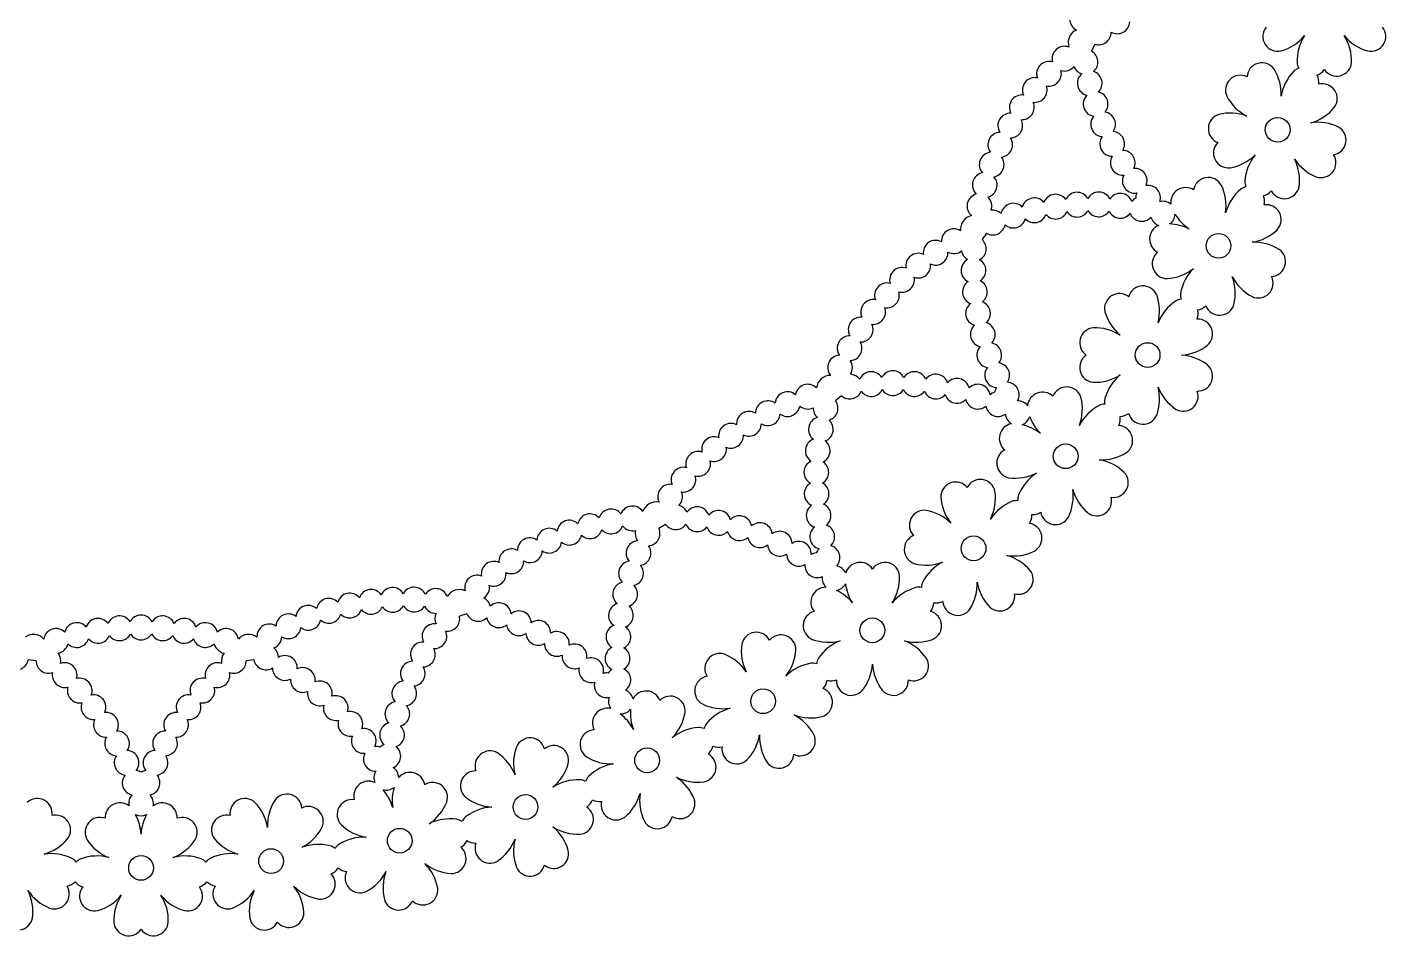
# Model space of a CAD drawing. Extents: x -657 to -228, y -187 to 312.
# Drawn here: x -467.4 to -251.8, y -186.9 to -42.8 of the extents above; entities that cross this region are included whole.
import ezdxf

# ---------------------------------------------------------------- set-up
doc = ezdxf.new("R2010")
doc.units = 0
doc.layers.get('0').update_dxf_attribs({"linetype": 'CONTINUOUS'})

msp = doc.modelspace()

# ---------------------------------------------------------------- linework, layer by layer
for p, q in [((-297.989197, -45.442157), (-298.495274, -46.578825)), ((-315.159734, -75.442516), (-315.891078, -76.449125)), ((-338.192478, -101.217339), (-339.117127, -102.049896)), ((-366.080789, -121.640144), (-367.15833, -122.262262)), ((-397.605813, -135.818355), (-398.789153, -136.202846)), ((-465.956096, -143.262376), (-467.193518, -143.132318)), ((-431.389756, -143.132318), (-432.627177, -143.262376))]:
    msp.add_line(p, q)
for centre in [(-268.990008, -59.034422), (-278.368789, -77.441317), (-289.620237, -94.767028), (-302.621078, -110.821729), (-317.228873, -125.429524), (-333.283574, -138.430365), (-350.609285, -149.681813), (-369.01618, -159.060594), (-388.302589, -166.463953), (-408.257207, -171.810777), (-449.291637, -176.123669), (-428.661408, -175.042485)]:
    msp.add_circle(centre, 1.962519)
for centre, radius, start, end in [((-300.00391, -41.453418), 1.962519, 116.878609, 243.121391), ((-294.424957, -41.82633), 1.962519, 239.878609, 357.121391), ((-268.975766, -44.216531), 2.365777, 141.777075, 282.598907), ((-254.197531, -44.216531), 2.365777, 257.401093, 38.222925), ((-300.011538, -45.222747), 2.202139, 113.543363, 198.456637), ((-297.371548, -43.579367), 1.962519, 251.655911, 1.621391), ((-270.526546, -39.312469), 7.503151, 285.989396, 320.423167), ((-258.409842, -48.11577), 7.503151, 147.576833, 182.010604), ((-252.646752, -39.312469), 7.503151, 219.576833, 254.010604), ((-264.763456, -48.11577), 7.503151, 357.989396, 32.423167), ((-302.807591, -47.75059), 1.962519, 68.878609, 195.121391), ((-299.466309, -48.284278), 1.962519, 310.378609, 60.344089), ((-305.263529, -50.143059), 1.962519, 73.378609, 199.621391), ((-302.807591, -47.75059), 1.962519, 253.378609, 320.474246), ((-299.466309, -48.284278), 1.962519, 201.375861, 252.121391), ((-271.49117, -50.769381), 2.365777, 35.401093, 176.222925), ((-275.925082, -53.376136), 7.503151, 357.576833, 32.010604), ((-264.825104, -51.470013), 2.365777, 110.395527, 132.598907), ((-263.5531, -48.156329), 2.365777, 185.401093, 207.604473), ((-263.5531, -48.156329), 2.365777, 290.395527, 326.222925), ((-259.620198, -48.156329), 2.365777, 213.777075, 354.598907), ((-307.524185, -52.720843), 1.962519, 77.878609, 204.121391), ((-305.263529, -50.143059), 1.962519, 257.878609, 15.121391), ((-298.797416, -51.647033), 1.962519, 130.378609, 256.621391), ((-298.797416, -51.647033), 1.962519, 314.878609, 72.121391), ((-274.897162, -52.735832), 2.365777, 63.777075, 204.598907), ((-261.030058, -54.941666), 7.503151, 135.989396, 170.423167), ((-264.825104, -51.470013), 2.365777, 351.777075, 27.604473), ((-309.575622, -55.46805), 1.962519, 82.378609, 208.621391), ((-307.524185, -52.720843), 1.962519, 262.378609, 19.621391), ((-297.866745, -54.946941), 1.962519, 134.878609, 261.121391), ((-297.866745, -54.946941), 1.962519, 319.378609, 76.621391), ((-270.422691, -50.199329), 7.503151, 207.989396, 242.423167), ((-261.902388, -54.101638), 2.365777, 323.401093, 104.222925), ((-309.575622, -55.46805), 1.962519, 266.878609, 24.121391), ((-265.751713, -50.690269), 7.503151, 285.576833, 320.010604), ((-311.405191, -58.367742), 1.962519, 86.878609, 213.121391), ((-311.405191, -58.367742), 1.962519, 271.378609, 28.621391), ((-296.680036, -58.163656), 1.962519, 139.378609, 265.621391), ((-296.680036, -58.163656), 1.962519, 323.878609, 81.121391), ((-277.62343, -58.859131), 2.365777, 107.401093, 248.222925), ((-276.514414, -63.881563), 7.503151, 69.576833, 104.010604), ((-262.637805, -65.340053), 7.503151, 63.989396, 98.423167), ((-313.001613, -61.402041), 1.962519, 91.378609, 217.621391), ((-313.001613, -61.402041), 1.962519, 275.878609, 33.121391), ((-295.244605, -61.277347), 1.962519, 143.878609, 270.121391), ((-295.244605, -61.277347), 1.962519, 328.378609, 85.621391), ((-260.508801, -60.657951), 2.365777, 279.777075, 60.598907), ((-293.569301, -64.268818), 1.962519, 332.878609, 90.121391), ((-276.805734, -62.706089), 2.365777, 135.777075, 276.598907), ((-314.355046, -64.552241), 1.962519, 95.878609, 222.121391), ((-314.355046, -64.552241), 1.962519, 280.378609, 37.621391), ((-293.569301, -64.268818), 1.962519, 148.378609, 274.621391), ((-277.835404, -57.666791), 7.503151, 279.989396, 314.423167), ((-266.705273, -67.688406), 7.503151, 141.576833, 176.010604), ((-260.053558, -59.535738), 7.503151, 213.576833, 248.010604), ((-273.02408, -67.024273), 7.503151, 351.989396, 26.423167), ((-262.108456, -64.250835), 2.365777, 251.401093, 32.222925), ((-315.457144, -67.798918), 1.962519, 100.378609, 226.621391), ((-315.457144, -67.798918), 1.962519, 284.878609, 42.121391), ((-291.664454, -67.119623), 1.962519, 152.878609, 279.121391), ((-291.664454, -67.119623), 1.962519, 337.378609, 94.621391), ((-279.992317, -68.96011), 2.365777, 29.401093, 170.222925), ((-300.805106, -70.908417), 1.962519, 29.878609, 156.121391), ((-297.376764, -70.863537), 1.962519, 25.378609, 151.621391), ((-289.541807, -69.812188), 1.962519, 341.690617, 99.121391), ((-283.585202, -70.559765), 2.365777, 57.777075, 187.135193), ((-284.67442, -71.089115), 7.503151, 351.576833, 26.010604), ((-270.024635, -74.203022), 7.503151, 129.989396, 164.423167), ((-273.436005, -70.353698), 2.365777, 104.395527, 126.598907), ((-271.824595, -67.191127), 2.365777, 179.401093, 201.604473), ((-271.824595, -67.191127), 2.365777, 284.395527, 320.222925), ((-267.913238, -67.602227), 2.365777, 207.777075, 348.598907), ((-316.301114, -71.122057), 1.962519, 104.878609, 231.121391), ((-316.301114, -71.122057), 1.962519, 339.525754, 46.621391), ((-310.921608, -72.64675), 1.962519, 43.378609, 169.621391), ((-307.598469, -71.80278), 1.962519, 38.878609, 165.121391), ((-304.219357, -71.222142), 1.962519, 34.378609, 160.621391), ((-293.95547, -71.087781), 1.962519, 20.878609, 147.121391), ((-290.562317, -71.579765), 1.962519, 118.667717, 142.621391), ((-289.541807, -69.812188), 1.962519, 157.378609, 181.332283), ((-287.218225, -72.336455), 1.962519, 49.07584, 103.568378), ((-273.436005, -70.353698), 2.365777, 345.777075, 21.604473), ((-270.80438, -73.276413), 2.365777, 317.401093, 98.222925), ((-317.092264, -74.807432), 2.202139, 101.543363, 186.456637), ((-314.168285, -73.748848), 1.962519, 47.878609, 98.624139), ((-310.921608, -72.64675), 1.962519, 227.878609, 345.121391), ((-307.598469, -71.80278), 1.962519, 223.378609, 340.621391), ((-304.219357, -71.222142), 1.962519, 218.878609, 336.121391), ((-300.805106, -70.908417), 1.962519, 214.378609, 331.621391), ((-297.376764, -70.863537), 1.962519, 209.878609, 327.121391), ((-293.95547, -71.087781), 1.962519, 205.378609, 322.621391), ((-290.562317, -71.579765), 1.962519, 200.878609, 318.121391), ((-287.218225, -72.336455), 1.962519, 196.378609, 250.726423), ((-287.218225, -72.336455), 1.962519, 303.368143, 356.971564), ((-278.870105, -68.504867), 7.503151, 211.633412, 236.423167), ((-320.352785, -76.698703), 1.962519, 56.878609, 183.121391), ((-314.168285, -73.748848), 1.962519, 239.655911, 349.621391), ((-286.936594, -76.364547), 2.365777, 113.13251, 242.222925), ((-286.35864, -81.47539), 7.503151, 63.576833, 88.321066), ((-274.276033, -69.481368), 7.503151, 279.576833, 314.010604), ((-323.252476, -78.528272), 1.962519, 61.378609, 187.621391), ((-317.195477, -77.915421), 1.962519, 298.378609, 48.344089), ((-272.710503, -84.376391), 7.503151, 57.989396, 92.423167), ((-325.999683, -80.579709), 1.962519, 65.878609, 192.121391), ((-323.252476, -78.528272), 1.962519, 245.878609, 3.121391), ((-320.352785, -76.698703), 1.962519, 241.378609, 308.474246), ((-317.240357, -81.343762), 1.962519, 118.378609, 244.621391), ((-317.195477, -77.915421), 1.962519, 189.375861, 240.121391), ((-317.240357, -81.343762), 1.962519, 302.878609, 60.121391), ((-286.525494, -80.275904), 2.365777, 129.777075, 270.598907), ((-270.103748, -79.942479), 2.365777, 273.777075, 54.598907), ((-328.577467, -82.840365), 1.962519, 70.378609, 196.621391), ((-325.999683, -80.579709), 1.962519, 250.378609, 7.621391), ((-287.022773, -75.156582), 7.503151, 273.989396, 308.423167), ((-277.001158, -86.286714), 7.503151, 135.576833, 170.010604), ((-330.969936, -85.296303), 1.962519, 74.878609, 201.121391), ((-328.577467, -82.840365), 1.962519, 254.878609, 12.121391), ((-317.016113, -84.765056), 1.962519, 122.878609, 249.121391), ((-317.016113, -84.765056), 1.962519, 307.378609, 64.621391), ((-290.348344, -86.162577), 2.365777, 23.401093, 164.222925), ((-283.21593, -84.965723), 7.503151, 345.989396, 20.423167), ((-269.533696, -78.874), 7.503151, 207.576833, 242.010604), ((-272.070199, -83.348472), 2.365777, 245.401093, 26.222925), ((-333.162339, -87.932381), 1.962519, 79.378609, 205.621391), ((-330.969936, -85.296303), 1.962519, 259.378609, 16.621391), ((-294.088755, -87.37791), 2.365777, 51.777075, 192.598907), ((-295.227339, -87.790505), 7.503151, 345.576833, 20.010604), ((-280.983299, -92.418674), 7.503151, 123.989396, 158.423167), ((-283.973617, -88.233851), 2.365777, 98.395527, 120.598907), ((-282.040456, -85.257044), 2.365777, 173.401093, 195.604473), ((-333.162339, -87.932381), 1.962519, 263.878609, 21.121391), ((-316.52413, -88.158209), 1.962519, 127.378609, 253.621391), ((-316.52413, -88.158209), 1.962519, 311.878609, 69.121391), ((-289.184693, -85.827131), 7.503151, 195.989396, 230.423167), ((-283.973617, -88.233851), 2.365777, 339.777075, 15.604473), ((-282.040456, -85.257044), 2.365777, 278.395527, 314.222925), ((-278.193497, -86.07474), 2.365777, 201.777075, 342.598907), ((-335.141159, -90.732347), 1.962519, 83.878609, 210.121391), ((-335.141159, -90.732347), 1.962519, 268.378609, 25.621391), ((-315.767439, -91.502302), 1.962519, 131.878609, 258.121391), ((-315.767439, -91.502302), 1.962519, 316.378609, 73.621391), ((-298.028553, -92.800577), 2.365777, 95.401093, 236.222925), ((-297.987994, -97.943834), 7.503151, 57.576833, 92.010604), ((-281.661915, -91.415635), 2.365777, 311.401093, 92.222925), ((-336.894196, -93.678937), 1.962519, 88.378609, 214.621391), ((-338.410643, -96.753986), 1.962519, 92.878609, 219.121391), ((-336.894196, -93.678937), 1.962519, 272.878609, 30.121391), ((-314.750706, -94.776716), 1.962519, 136.378609, 262.621391), ((-314.750706, -94.776716), 1.962519, 320.878609, 78.121391), ((-298.028553, -96.733478), 2.365777, 123.777075, 264.598907), ((-284.71786, -87.278493), 7.503151, 273.576833, 308.010604), ((-284.71786, -102.255562), 7.503151, 51.989396, 86.423167), ((-338.410643, -96.753986), 1.962519, 327.525754, 34.621391), ((-313.4802, -97.961265), 1.962519, 140.878609, 267.121391), ((-313.4802, -97.961265), 1.962519, 325.378609, 82.621391), ((-281.661915, -98.11842), 2.365777, 267.777075, 48.598907), ((-339.950737, -100.194337), 2.202139, 89.543363, 174.456637), ((-336.870562, -99.766816), 1.962519, 35.878609, 86.624139), ((-333.465693, -99.363823), 1.962519, 31.378609, 157.621391), ((-330.039701, -99.229216), 1.962519, 26.878609, 153.121391), ((-326.61371, -99.363823), 1.962519, 22.378609, 148.621391), ((-323.208841, -99.766816), 1.962519, 17.878609, 144.121391), ((-319.846086, -100.435709), 1.962519, 13.378609, 139.621391), ((-311.963753, -101.036314), 1.962519, 329.690617, 87.121391), ((-297.987994, -91.590221), 7.503151, 267.989396, 302.423167), ((-289.184693, -103.706924), 7.503151, 129.576833, 164.010604), ((-346.74994, -102.553089), 1.962519, 49.378609, 175.621391), ((-343.533224, -101.36638), 1.962519, 44.878609, 171.121391), ((-336.870562, -99.766816), 1.962519, 227.655911, 337.621391), ((-333.465693, -99.363823), 1.962519, 215.878609, 333.121391), ((-330.039701, -99.229216), 1.962519, 211.378609, 328.621391), ((-326.61371, -99.363823), 1.962519, 206.878609, 324.121391), ((-323.208841, -99.766816), 1.962519, 202.378609, 319.621391), ((-319.846086, -100.435709), 1.962519, 197.878609, 315.121391), ((-316.546179, -101.36638), 1.962519, 8.878609, 135.121391), ((-313.329463, -102.553089), 1.962519, 106.667717, 130.621391), ((-311.963753, -101.036314), 1.962519, 145.378609, 169.332283), ((-306.292745, -103.006003), 2.365777, 45.777075, 175.135193), ((-302.445786, -102.188307), 2.365777, 17.401093, 158.222925), ((-295.227339, -101.74355), 7.503151, 339.989396, 14.423167), ((-280.983299, -97.115381), 7.503151, 201.576833, 236.010604), ((-283.973617, -101.300204), 2.365777, 239.401093, 20.222925), ((-349.863631, -103.98852), 1.962519, 53.878609, 180.121391), ((-346.74994, -102.553089), 1.962519, 233.878609, 351.121391), ((-343.533224, -101.36638), 1.962519, 229.378609, 296.474246), ((-340.697882, -103.21295), 1.962519, 177.375861, 228.121391), ((-340.697882, -103.21295), 1.962519, 286.378609, 36.344089), ((-316.546179, -101.36638), 1.962519, 193.378609, 310.621391), ((-313.329463, -102.553089), 1.962519, 188.878609, 306.121391), ((-310.215772, -103.98852), 1.962519, 37.07584, 91.568378), ((-307.468219, -103.297323), 7.503151, 339.576833, 14.010604), ((-293.785985, -109.389046), 7.503151, 117.989396, 152.423167), ((-296.322488, -104.914575), 2.365777, 92.395527, 114.598907), ((-294.088755, -102.156145), 2.365777, 167.401093, 189.604473), ((-355.705907, -107.568671), 1.962519, 62.878609, 189.121391), ((-352.855101, -105.663824), 1.962519, 58.378609, 184.621391), ((-349.863631, -103.98852), 1.962519, 238.378609, 355.621391), ((-341.454573, -106.557043), 1.962519, 106.378609, 232.621391), ((-341.454573, -106.557043), 1.962519, 290.878609, 48.121391), ((-310.215772, -103.98852), 1.962519, 184.378609, 238.726423), ((-310.215772, -103.98852), 1.962519, 291.368143, 344.971564), ((-301.253447, -101.976333), 7.503151, 199.633412, 224.423167), ((-296.322488, -104.914575), 2.365777, 333.777075, 9.604473), ((-294.088755, -102.156145), 2.365777, 272.395527, 308.222925), ((-290.348344, -103.371478), 2.365777, 195.777075, 336.598907), ((-358.398472, -109.691318), 1.962519, 67.378609, 193.621391), ((-355.705907, -107.568671), 1.962519, 247.378609, 4.621391), ((-352.855101, -105.663824), 1.962519, 242.878609, 0.121391), ((-310.777783, -107.987143), 2.365777, 101.13251, 230.222925), ((-311.275062, -113.106464), 7.503151, 51.576833, 76.321066), ((-294.356037, -108.320567), 2.365777, 305.401093, 86.222925), ((-358.398472, -109.691318), 1.962519, 251.878609, 9.121391), ((-341.946557, -109.950196), 1.962519, 110.878609, 237.121391), ((-341.946557, -109.950196), 1.962519, 295.378609, 52.621391), ((-311.188883, -111.898499), 2.365777, 117.777075, 258.598907), ((-360.916196, -112.018678), 1.962519, 71.878609, 198.121391), ((-360.916196, -112.018678), 1.962519, 256.378609, 13.621391), ((-342.1708, -113.37149), 1.962519, 115.378609, 241.621391), ((-342.1708, -113.37149), 1.962519, 299.878609, 57.121391), ((-296.962792, -103.886656), 7.503151, 267.576833, 302.010604), ((-298.528322, -118.781679), 7.503151, 45.989396, 80.423167), ((-363.243556, -114.536402), 1.962519, 76.378609, 202.621391), ((-363.243556, -114.536402), 1.962519, 260.878609, 18.121391), ((-310.610929, -106.787657), 7.503151, 261.989396, 296.423167), ((-303.122394, -119.758179), 7.503151, 123.576833, 158.010604), ((-295.056669, -114.986633), 2.365777, 261.777075, 42.598907), ((-365.366203, -117.228967), 1.962519, 80.878609, 207.121391), ((-342.125921, -116.799831), 1.962519, 119.878609, 246.121391), ((-342.125921, -116.799831), 1.962519, 304.378609, 61.621391), ((-320.063459, -117.272819), 2.365777, 39.777075, 180.598907), ((-316.152103, -116.861719), 2.365777, 11.401093, 152.222925), ((-308.926709, -117.173932), 7.503151, 333.989396, 8.423167), ((-294.276924, -114.060024), 7.503151, 195.576833, 230.010604), ((-367.587931, -120.273934), 2.202139, 77.543363, 162.456637), ((-365.366203, -117.228967), 1.962519, 315.525754, 22.621391), ((-341.812195, -120.214083), 1.962519, 308.878609, 66.121391), ((-314.944138, -116.77554), 7.503151, 183.989396, 218.423167), ((-308.292423, -124.928208), 7.503151, 111.989396, 146.423167), ((-321.262945, -117.439673), 7.503151, 333.576833, 8.010604), ((-310.347321, -120.213111), 2.365777, 86.395527, 108.598907), ((-307.837491, -117.703281), 2.365777, 161.401093, 183.604473), ((-297.688294, -117.909349), 2.365777, 233.401093, 14.222925), ((-378.07306, -121.924198), 1.962519, 41.878609, 168.121391), ((-374.728967, -121.167508), 1.962519, 37.378609, 163.621391), ((-371.335814, -120.675524), 1.962519, 32.878609, 159.121391), ((-364.486179, -120.49616), 1.962519, 23.878609, 74.624139), ((-361.071928, -120.809885), 1.962519, 19.378609, 145.621391), ((-357.692816, -121.390523), 1.962519, 14.878609, 141.121391), ((-354.369677, -122.234493), 1.962519, 10.378609, 136.621391), ((-341.812195, -120.214083), 1.962519, 124.378609, 250.621391), ((-325.044599, -121.757857), 2.365777, 83.401093, 224.222925), ((-326.074269, -126.797155), 7.503151, 45.576833, 80.010604), ((-310.347321, -120.213111), 2.365777, 327.777075, 3.604473), ((-307.837491, -117.703281), 2.365777, 266.395527, 302.222925), ((-304.244606, -119.302936), 2.365777, 189.777075, 330.598907), ((-384.532024, -124.211437), 1.962519, 50.878609, 177.121391), ((-381.347475, -122.940931), 1.962519, 46.378609, 172.621391), ((-378.07306, -121.924198), 1.962519, 226.378609, 343.621391), ((-374.728967, -121.167508), 1.962519, 221.878609, 339.121391), ((-371.335814, -120.675524), 1.962519, 217.378609, 284.474246), ((-368.946354, -123.071243), 1.962519, 165.375861, 216.121391), ((-368.946354, -123.071243), 1.962519, 274.378609, 24.344089), ((-364.486179, -120.49616), 1.962519, 215.655911, 325.621391), ((-361.071928, -120.809885), 1.962519, 203.878609, 321.121391), ((-357.692816, -121.390523), 1.962519, 199.378609, 316.621391), ((-354.369677, -122.234493), 1.962519, 194.878609, 312.121391), ((-351.122999, -123.336591), 1.962519, 5.878609, 132.121391), ((-347.9728, -124.690024), 1.962519, 1.378609, 127.621391), ((-341.231557, -123.593194), 1.962519, 128.878609, 255.121391), ((-341.231557, -123.593194), 1.962519, 313.378609, 70.621391), ((-308.747666, -123.805995), 2.365777, 299.401093, 80.222925), ((-387.607073, -125.727884), 1.962519, 55.378609, 181.621391), ((-384.532024, -124.211437), 1.962519, 235.378609, 352.621391), ((-381.347475, -122.940931), 1.962519, 230.878609, 348.121391), ((-370.381786, -126.184934), 1.962519, 94.378609, 220.621391), ((-351.122999, -123.336591), 1.962519, 190.378609, 307.621391), ((-347.9728, -124.690024), 1.962519, 185.878609, 303.121391), ((-344.9385, -126.286446), 1.962519, 356.878609, 123.121391), ((-325.862295, -125.604815), 2.365777, 111.777075, 252.598907), ((-390.553664, -127.480921), 1.962519, 59.878609, 186.121391), ((-387.607073, -125.727884), 1.962519, 239.878609, 357.121391), ((-370.381786, -126.184934), 1.962519, 278.878609, 36.121391), ((-344.9385, -126.286446), 1.962519, 181.378609, 298.621391), ((-342.038808, -128.116015), 1.962519, 94.667717, 118.621391), ((-340.387587, -126.916333), 1.962519, 133.378609, 157.332283), ((-340.387587, -126.916333), 1.962519, 317.690617, 75.121391), ((-310.87667, -119.123893), 7.503151, 261.576833, 296.010604), ((-313.990578, -133.773677), 7.503151, 39.989396, 74.423167), ((-393.353629, -129.459741), 1.962519, 64.378609, 190.621391), ((-393.353629, -129.459741), 1.962519, 248.878609, 6.121391), ((-390.553664, -127.480921), 1.962519, 244.378609, 1.621391), ((-371.568495, -129.40165), 1.962519, 98.878609, 225.121391), ((-371.568495, -129.40165), 1.962519, 283.378609, 40.621391), ((-342.038808, -128.116015), 1.962519, 176.878609, 294.121391), ((-339.291602, -130.167452), 1.962519, 25.07584, 79.568378), ((-335.250025, -130.022048), 2.365777, 33.777075, 163.135193), ((-331.317124, -130.022048), 2.365777, 5.401093, 146.222925), ((-324.753279, -120.582383), 7.503151, 255.989396, 290.423167), ((-318.661556, -134.264617), 7.503151, 117.576833, 152.010604), ((-310.141253, -130.362308), 2.365777, 255.777075, 36.598907), ((-395.989707, -131.652144), 1.962519, 68.878609, 195.121391), ((-395.989707, -131.652144), 1.962519, 303.525754, 10.621391), ((-372.499165, -132.701558), 1.962519, 103.378609, 229.621391), ((-372.499165, -132.701558), 1.962519, 287.878609, 45.121391), ((-339.291602, -130.167452), 1.962519, 172.378609, 226.726423), ((-339.291602, -130.167452), 1.962519, 279.368143, 332.971564), ((-330.106768, -130.062608), 7.503151, 187.633412, 212.423167), ((-336.460381, -130.062608), 7.503151, 327.576833, 2.010604), ((-323.136027, -131.728114), 2.365777, 155.401093, 177.604473), ((-324.163946, -131.08781), 7.503151, 327.989396, 2.423167), ((-309.268923, -129.52228), 7.503151, 189.576833, 224.010604), ((-419.511585, -135.341202), 1.962519, 43.378609, 169.621391), ((-416.188446, -134.497233), 1.962519, 38.878609, 165.121391), ((-412.809334, -133.916595), 1.962519, 34.378609, 160.621391), ((-409.395083, -133.602869), 1.962519, 29.878609, 156.121391), ((-405.966742, -133.55799), 1.962519, 25.378609, 151.621391), ((-402.545448, -133.782233), 1.962519, 20.878609, 147.121391), ((-398.79597, -134.168648), 2.202139, 65.543363, 150.456637), ((-395.808202, -135.030908), 1.962519, 11.878609, 62.624139), ((-340.672692, -133.961846), 2.365777, 89.13251, 218.222925), ((-342.223471, -138.865909), 7.503151, 39.576833, 64.321066), ((-324.343677, -138.865909), 7.503151, 105.989396, 140.423167), ((-325.894457, -133.961846), 2.365777, 80.395527, 102.598907), ((-313.063968, -132.993933), 2.365777, 227.401093, 8.222925), ((-422.758263, -136.443301), 1.962519, 47.878609, 174.121391), ((-416.188446, -134.497233), 1.962519, 223.378609, 340.621391), ((-412.809334, -133.916595), 1.962519, 218.878609, 336.121391), ((-409.395083, -133.602869), 1.962519, 214.378609, 331.621391), ((-405.966742, -133.55799), 1.962519, 209.878609, 327.121391), ((-402.545448, -133.782233), 1.962519, 205.378609, 272.474246), ((-400.706301, -136.622397), 1.962519, 153.375861, 204.121391), ((-392.533787, -136.047641), 1.962519, 7.378609, 133.621391), ((-389.349238, -137.318147), 1.962519, 2.878609, 129.121391), ((-373.168058, -136.064312), 1.962519, 107.878609, 234.121391), ((-373.168058, -136.064312), 1.962519, 292.378609, 49.621391), ((-341.888025, -137.702258), 2.365777, 105.777075, 246.598907), ((-324.679124, -137.702258), 2.365777, 293.401093, 74.222925), ((-325.894457, -133.961846), 2.365777, 321.777075, 357.604473), ((-323.136027, -131.728114), 2.365777, 260.395527, 296.222925), ((-319.730035, -133.694565), 2.365777, 183.777075, 324.598907), ((-459.485252, -139.183012), 1.962519, 40.378609, 166.621391), ((-456.122497, -138.514119), 1.962519, 35.878609, 162.121391), ((-452.717628, -138.111126), 1.962519, 31.378609, 157.621391), ((-449.291637, -137.976518), 1.962519, 26.878609, 153.121391), ((-445.865645, -138.111126), 1.962519, 22.378609, 148.621391), ((-442.460776, -138.514119), 1.962519, 17.878609, 144.121391), ((-439.098021, -139.183012), 1.962519, 13.378609, 139.621391), ((-428.942762, -139.393156), 1.962519, 56.878609, 183.121391), ((-425.908462, -137.796733), 1.962519, 52.378609, 178.621391), ((-422.758263, -136.443301), 1.962519, 232.378609, 349.621391), ((-419.511585, -135.341202), 1.962519, 227.878609, 345.121391), ((-402.757738, -139.369604), 1.962519, 82.378609, 208.621391), ((-400.706301, -136.622397), 1.962519, 262.378609, 12.344089), ((-395.808202, -135.030908), 1.962519, 203.655911, 313.621391), ((-392.533787, -136.047641), 1.962519, 191.878609, 309.121391), ((-389.349238, -137.318147), 1.962519, 187.378609, 304.621391), ((-386.274189, -138.834593), 1.962519, 358.378609, 124.621391), ((-373.571051, -139.469181), 1.962519, 112.378609, 238.621391), ((-373.571051, -139.469181), 1.962519, 296.878609, 54.121391), ((-466.372362, -141.271213), 2.202139, 41.543363, 126.456637), ((-462.78516, -140.113682), 1.962519, 44.878609, 171.121391), ((-459.485252, -139.183012), 1.962519, 224.878609, 342.121391), ((-456.122497, -138.514119), 1.962519, 220.378609, 337.621391), ((-452.717628, -138.111126), 1.962519, 215.878609, 333.121391), ((-449.291637, -137.976518), 1.962519, 211.378609, 328.621391), ((-445.865645, -138.111126), 1.962519, 206.878609, 324.121391), ((-442.460776, -138.514119), 1.962519, 202.378609, 319.621391), ((-439.098021, -139.183012), 1.962519, 197.878609, 315.121391), ((-435.798114, -140.113682), 1.962519, 8.878609, 135.121391), ((-432.210911, -141.271213), 2.202139, 53.543363, 138.456637), ((-428.942762, -139.393156), 1.962519, 291.525754, 358.621391), ((-425.908462, -137.796733), 1.962519, 236.878609, 354.121391), ((-402.757738, -139.369604), 1.962519, 266.878609, 24.121391), ((-386.274189, -138.834593), 1.962519, 182.878609, 300.121391), ((-383.327598, -140.587631), 1.962519, 353.878609, 120.121391), ((-351.686055, -141.114008), 2.365777, 27.777075, 168.598907), ((-347.774698, -141.525108), 2.365777, 359.401093, 140.222925), ((-340.260097, -132.823263), 7.503151, 249.989396, 284.423167), ((-335.631928, -147.067302), 7.503151, 111.576833, 146.010604), ((-326.307052, -132.823263), 7.503151, 255.576833, 290.010604), ((-330.935221, -147.067302), 7.503151, 33.989396, 68.423167), ((-462.78516, -140.113682), 1.962519, 279.525754, 346.621391), ((-463.993613, -143.274162), 1.962519, 347.878609, 38.624139), ((-435.798114, -140.113682), 1.962519, 193.378609, 260.474246), ((-434.58966, -143.274162), 1.962519, 141.375861, 192.121391), ((-429.467707, -142.735823), 1.962519, 359.878609, 50.624139), ((-404.587307, -142.269296), 1.962519, 86.878609, 213.121391), ((-404.587307, -142.269296), 1.962519, 271.378609, 28.621391), ((-383.327598, -140.587631), 1.962519, 178.378609, 295.621391), ((-380.527633, -142.566451), 1.962519, 349.378609, 115.621391), ((-373.705659, -142.895173), 1.962519, 116.878609, 243.121391), ((-373.705659, -142.895173), 1.962519, 301.378609, 58.621391), ((-357.490836, -144.4654), 2.365777, 71.401093, 212.222925), ((-359.545735, -149.180497), 7.503151, 33.576833, 68.010604), ((-346.575212, -141.691962), 7.503151, 171.989396, 206.423167), ((-352.89402, -141.027829), 7.503151, 321.576833, 356.010604), ((-469.115566, -142.735823), 1.962519, 238.378609, 348.344089), ((-463.993613, -143.274162), 1.962519, 179.655911, 289.621391), ((-461.415829, -145.534818), 1.962519, 343.378609, 109.621391), ((-437.167445, -145.534818), 1.962519, 70.378609, 196.621391), ((-434.58966, -143.274162), 1.962519, 250.378609, 0.344089), ((-429.467707, -142.735823), 1.962519, 191.655911, 301.621391), ((-426.476237, -144.411126), 1.962519, 355.378609, 121.621391), ((-423.625431, -146.315974), 1.962519, 350.878609, 117.121391), ((-406.183729, -145.303595), 1.962519, 91.378609, 217.621391), ((-406.183729, -145.303595), 1.962519, 275.878609, 33.121391), ((-380.527633, -142.566451), 1.962519, 173.878609, 291.121391), ((-377.891555, -144.758854), 1.962519, 169.378609, 286.621391), ((-377.891555, -144.758854), 1.962519, 344.878609, 111.121391), ((-341.763888, -151.049444), 7.503151, 99.989396, 134.423167), ((-342.793558, -146.010146), 2.365777, 74.395527, 96.598907), ((-339.816751, -144.076985), 2.365777, 149.401093, 171.604473), ((-340.772109, -143.332742), 7.503151, 321.989396, 356.423167), ((-325.79504, -143.332742), 7.503151, 183.576833, 218.010604), ((-326.750398, -144.076985), 2.365777, 249.777075, 30.598907), ((-461.415829, -145.534818), 1.962519, 167.878609, 285.121391), ((-459.02336, -147.990755), 1.962519, 338.878609, 105.121391), ((-439.559913, -147.990755), 1.962519, 74.878609, 201.121391), ((-437.167445, -145.534818), 1.962519, 254.878609, 12.121391), ((-426.476237, -144.411126), 1.962519, 179.878609, 297.121391), ((-423.625431, -146.315974), 1.962519, 175.378609, 292.621391), ((-420.932866, -148.438621), 1.962519, 346.378609, 112.621391), ((-407.537162, -148.453795), 1.962519, 95.878609, 222.121391), ((-375.435617, -147.151322), 1.962519, 82.667717, 106.621391), ((-373.571051, -146.321164), 1.962519, 121.378609, 145.332283), ((-373.571051, -146.321164), 1.962519, 305.690617, 63.121391), ((-359.090492, -148.058284), 2.365777, 99.777075, 240.598907), ((-342.793558, -146.010146), 2.365777, 315.777075, 351.604473), ((-339.816751, -144.076985), 2.365777, 254.395527, 290.222925), ((-336.634967, -146.388686), 2.365777, 177.777075, 318.598907), ((-329.932182, -146.388686), 2.365777, 221.401093, 2.222925), ((-459.02336, -147.990755), 1.962519, 163.378609, 280.621391), ((-456.830957, -150.626833), 1.962519, 334.378609, 100.621391), ((-441.752316, -150.626833), 1.962519, 79.378609, 205.621391), ((-439.559913, -147.990755), 1.962519, 259.378609, 16.621391), ((-420.932866, -148.438621), 1.962519, 170.878609, 288.121391), ((-407.537162, -148.453795), 1.962519, 280.378609, 37.621391), ((-375.435617, -147.151322), 1.962519, 164.878609, 282.121391), ((-373.174961, -149.729107), 1.962519, 13.07584, 67.568378), ((-369.191471, -150.427171), 2.365777, 21.777075, 151.135193), ((-341.975862, -149.857104), 2.365777, 287.401093, 68.222925), ((-456.830957, -150.626833), 1.962519, 158.878609, 276.121391), ((-441.752316, -150.626833), 1.962519, 263.878609, 21.121391), ((-418.415142, -150.765981), 1.962519, 166.378609, 283.621391), ((-418.415142, -150.765981), 1.962519, 341.878609, 108.121391), ((-408.63926, -151.700472), 1.962519, 100.378609, 226.621391), ((-408.63926, -151.700472), 1.962519, 284.878609, 42.121391), ((-375.31477, -153.15344), 2.365777, 77.13251, 206.222925), ((-373.174961, -149.729107), 1.962519, 160.378609, 214.726423), ((-365.344513, -151.244868), 2.365777, 353.401093, 134.222925), ((-356.961487, -143.376182), 7.503151, 243.989396, 278.423167), ((-353.847579, -158.025966), 7.503151, 105.576833, 140.010604), ((-454.852137, -153.426799), 1.962519, 154.378609, 271.621391), ((-454.852137, -153.426799), 1.962519, 329.878609, 96.121391), ((-443.731136, -153.426799), 1.962519, 83.878609, 210.121391), ((-443.731136, -153.426799), 1.962519, 268.378609, 25.621391), ((-416.087782, -153.283705), 1.962519, 161.878609, 279.121391), ((-416.087782, -153.283705), 1.962519, 337.378609, 103.621391), ((-373.174961, -149.729107), 1.962519, 267.368143, 320.971564), ((-377.851273, -157.627911), 7.503151, 27.576833, 52.321066), ((-364.169039, -151.536188), 7.503151, 175.633412, 200.423167), ((-370.383811, -150.215198), 7.503151, 315.576833, 350.010604), ((-343.084879, -144.834672), 7.503151, 249.576833, 284.010604), ((-349.176602, -158.516906), 7.503151, 27.989396, 62.423167), ((-453.0991, -156.37339), 1.962519, 325.378609, 91.621391), ((-445.484174, -156.37339), 1.962519, 88.378609, 214.621391), ((-413.965135, -155.97627), 1.962519, 332.878609, 99.121391), ((-409.48323, -155.023611), 1.962519, 104.878609, 231.121391), ((-409.48323, -155.023611), 1.962519, 289.378609, 46.621391), ((-377.281221, -156.559432), 2.365777, 93.777075, 234.598907), ((-360.362195, -161.345329), 7.503151, 93.989396, 128.423167), ((-360.859475, -156.226007), 2.365777, 68.395527, 90.598907), ((-357.696904, -154.614597), 2.365777, 143.401093, 165.604473), ((-358.569234, -153.774569), 7.503151, 315.989396, 350.423167), ((-343.674211, -155.340099), 7.503151, 177.576833, 212.010604), ((-344.70213, -155.980403), 2.365777, 243.777075, 24.598907), ((-453.0991, -156.37339), 1.962519, 149.878609, 267.121391), ((-445.484174, -156.37339), 1.962519, 272.878609, 30.121391), ((-413.965135, -155.97627), 1.962519, 157.378609, 274.621391), ((-412.060288, -158.827075), 1.962519, 70.667717, 94.621391), ((-410.063868, -158.402723), 1.962519, 109.378609, 133.332283), ((-410.063868, -158.402723), 1.962519, 293.690617, 51.121391), ((-382.695487, -159.487431), 7.503151, 159.989396, 194.423167), ((-387.574482, -157.859502), 2.365777, 15.777075, 156.598907), ((-383.834071, -159.074836), 2.365777, 347.401093, 128.222925), ((-360.859475, -156.226007), 2.365777, 309.777075, 345.604473), ((-357.696904, -154.614597), 2.365777, 248.395527, 284.222925), ((-354.774189, -157.246222), 2.365777, 171.777075, 312.598907), ((-451.582653, -159.448439), 1.962519, 145.378609, 262.621391), ((-451.582653, -159.448439), 1.962519, 320.878609, 87.121391), ((-447.00062, -159.448439), 1.962519, 92.878609, 219.121391), ((-447.00062, -159.448439), 1.962519, 277.378609, 34.621391), ((-412.060288, -158.827075), 1.962519, 152.878609, 270.121391), ((-393.949209, -159.930777), 2.365777, 59.401093, 200.222925), ((-396.939527, -164.1156), 7.503151, 21.576833, 56.010604), ((-374.674466, -152.12552), 7.503151, 237.989396, 272.423167), ((-360.448375, -160.137364), 2.365777, 281.401093, 62.222925), ((-348.108123, -157.946854), 2.365777, 215.401093, 356.222925), ((-450.312147, -162.632988), 1.962519, 140.878609, 258.121391), ((-450.312147, -162.632988), 1.962519, 58.667717, 82.621391), ((-448.271126, -162.632988), 1.962519, 97.378609, 121.332283), ((-448.271126, -162.632988), 1.962519, 281.690617, 39.121391), ((-410.384984, -161.818546), 1.962519, 148.378609, 202.726423), ((-410.384984, -161.818546), 1.962519, 1.07584, 55.568378), ((-406.633679, -163.32957), 2.365777, 9.777075, 139.135193), ((-396.260911, -163.112561), 2.365777, 87.777075, 228.598907), ((-388.738133, -157.524056), 7.503151, 309.576833, 344.010604), ((-376.580589, -163.225498), 2.365777, 137.401093, 159.604473), ((-373.108936, -167.020544), 7.503151, 99.576833, 134.010604), ((-413.189992, -164.723157), 2.365777, 65.13251, 194.222925), ((-410.384984, -161.818546), 1.962519, 255.368143, 308.971564), ((-416.601361, -168.572482), 7.503151, 15.576833, 40.321066), ((-401.951577, -165.458574), 7.503151, 163.633412, 188.423167), ((-403.040795, -164.929225), 2.365777, 341.401093, 122.222925), ((-379.934832, -169.64076), 7.503151, 87.989396, 122.423167), ((-379.894273, -164.497502), 2.365777, 62.395527, 84.598907), ((-361.026329, -155.026521), 7.503151, 243.576833, 278.010604), ((-368.514864, -167.997044), 7.503151, 21.989396, 56.423167), ((-465.756962, -167.478075), 2.365777, 351.777075, 132.598907), ((-452.643029, -168.165348), 2.365777, 53.13251, 182.222925), ((-449.295415, -165.907403), 1.962519, 136.378609, 190.726423), ((-449.295415, -165.907403), 1.962519, 349.07584, 43.568378), ((-445.940244, -168.165348), 2.365777, 357.777075, 127.135193), ((-432.826312, -167.478075), 2.365777, 47.401093, 188.222925), ((-436.621357, -170.949728), 7.503151, 9.576833, 44.010604), ((-421.726334, -169.384198), 7.503151, 147.989396, 182.423167), ((-426.160246, -166.777444), 2.365777, 3.777075, 144.598907), ((-415.821617, -167.645873), 2.365777, 81.777075, 222.598907), ((-407.755891, -162.874327), 7.503151, 303.576833, 338.010604), ((-393.204966, -158.975418), 7.503151, 231.989396, 266.423167), ((-379.894273, -164.497502), 2.365777, 303.777075, 339.604473), ((-376.580589, -163.225498), 2.365777, 242.395527, 278.222925), ((-373.948964, -166.148214), 2.365777, 165.777075, 306.598907), ((-377.360333, -162.298889), 7.503151, 309.989396, 344.423167), ((-362.710549, -165.412797), 7.503151, 171.576833, 206.010604), ((-363.799767, -165.942146), 2.365777, 237.777075, 18.598907), ((-462.834246, -170.1097), 2.365777, 323.401093, 104.222925), ((-449.295415, -165.907403), 1.962519, 243.368143, 296.971564), ((-456.780171, -171.221292), 7.503151, 3.576833, 28.321066), ((-441.803102, -171.221292), 7.503151, 151.633412, 176.423167), ((-435.749027, -170.1097), 2.365777, 75.777075, 216.598907), ((-422.754253, -168.743894), 2.365777, 335.401093, 116.222925), ((-396.260911, -169.815345), 2.365777, 131.401093, 153.604473), ((-393.204966, -173.952488), 7.503151, 93.576833, 128.010604), ((-379.894273, -168.430404), 2.365777, 275.401093, 56.222925), ((-367.392651, -167.541801), 2.365777, 209.401093, 350.222925), ((-455.824813, -170.477049), 2.365777, 69.777075, 210.598907), ((-442.75846, -170.477049), 2.365777, 329.401093, 110.222925), ((-427.228724, -166.207391), 7.503151, 297.576833, 332.010604), ((-412.349964, -163.850827), 7.503151, 225.989396, 260.423167), ((-400.267357, -175.84485), 7.503151, 81.989396, 116.423167), ((-399.689403, -170.734007), 2.365777, 56.395527, 78.598907), ((-388.738133, -175.40385), 7.503151, 15.989396, 50.423167), ((-379.934832, -163.287146), 7.503151, 237.576833, 272.010604), ((-466.683571, -166.698331), 7.503151, 285.576833, 320.010604), ((-451.63999, -167.486732), 7.503151, 213.989396, 248.423167), ((-446.943283, -167.486732), 7.503151, 291.576833, 326.010604), ((-431.899702, -166.698331), 7.503151, 219.989396, 254.423167), ((-421.137002, -179.889625), 7.503151, 75.989396, 110.423167), ((-416.522248, -174.311939), 2.365777, 125.401093, 147.604473), ((-413.915494, -178.745851), 7.503151, 87.576833, 122.010604), ((-399.689403, -170.734007), 2.365777, 297.777075, 333.604473), ((-396.260911, -169.815345), 2.365777, 236.395527, 272.222925), ((-393.949209, -172.997129), 2.365777, 159.777075, 300.598907), ((-396.939527, -168.812306), 7.503151, 303.989396, 338.423167), ((-382.695487, -173.440475), 7.503151, 165.576833, 200.010604), ((-463.569663, -181.348115), 7.503151, 63.989396, 98.423167), ((-456.268159, -181.730771), 7.503151, 75.576833, 110.010604), ((-442.315114, -181.730771), 7.503151, 69.989396, 104.423167), ((-435.01361, -181.348115), 7.503151, 81.576833, 116.010604), ((-420.027985, -174.867193), 2.365777, 50.395527, 72.598907), ((-400.100503, -174.645364), 2.365777, 269.401093, 50.222925), ((-383.834071, -173.85307), 2.365777, 231.777075, 12.598907), ((-461.440659, -176.666013), 2.365777, 38.395527, 60.598907), ((-457.896088, -176.851776), 2.365777, 113.401093, 135.604473), ((-440.687186, -176.851776), 2.365777, 44.395527, 66.598907), ((-437.142614, -176.666013), 2.365777, 119.401093, 141.604473), ((-420.027985, -174.867193), 2.365777, 291.777075, 327.604473), ((-416.522248, -174.311939), 2.365777, 230.395527, 266.222925), ((-414.555798, -177.717931), 2.365777, 153.777075, 294.598907), ((-417.092301, -173.24346), 7.503151, 297.989396, 332.423167), ((-403.410067, -179.335183), 7.503151, 159.576833, 194.010604), ((-409.624839, -180.656173), 7.503151, 9.989396, 44.423167), ((-399.603223, -169.526042), 7.503151, 231.576833, 266.010604), ((-387.574482, -175.068404), 2.365777, 203.401093, 344.222925), ((-461.440659, -176.666013), 2.365777, 279.777075, 315.604473), ((-457.896088, -176.851776), 2.365777, 218.395527, 254.222925), ((-440.687186, -176.851776), 2.365777, 285.777075, 321.604473), ((-437.142614, -176.666013), 2.365777, 224.395527, 260.222925), ((-420.845681, -178.714151), 2.365777, 263.401093, 44.222925), ((-473.955939, -183.032335), 7.503151, 351.989396, 26.423167), ((-460.985416, -175.543801), 7.503151, 213.576833, 248.010604), ((-463.040314, -180.258897), 2.365777, 251.401093, 32.222925), ((-456.680754, -180.592188), 2.365777, 141.777075, 282.598907), ((-458.231534, -175.688125), 7.503151, 285.989396, 320.423167), ((-446.11483, -184.491426), 7.503151, 147.576833, 182.010604), ((-440.35174, -175.688125), 7.503151, 219.576833, 254.010604), ((-452.468443, -184.491426), 7.503151, 357.989396, 32.423167), ((-441.902519, -180.592188), 2.365777, 257.401093, 38.222925), ((-435.542959, -180.258897), 2.365777, 147.777075, 288.598907), ((-437.597857, -175.543801), 7.503151, 291.989396, 326.423167), ((-424.627335, -183.032335), 7.503151, 153.576833, 188.010604), ((-419.816011, -173.674853), 7.503151, 225.576833, 260.010604), ((-430.946143, -183.696469), 7.503151, 3.989396, 38.423167), ((-404.585541, -179.626503), 2.365777, 225.777075, 6.598907), ((-425.826821, -183.199189), 2.365777, 219.777075, 0.598907), ((-408.432499, -180.4442), 2.365777, 197.401093, 338.222925), ((-468.845096, -183.61029), 2.365777, 207.777075, 348.598907), ((-451.258087, -184.531986), 2.365777, 185.401093, 326.222925), ((-447.325186, -184.531986), 2.365777, 213.777075, 354.598907), ((-429.738177, -183.61029), 2.365777, 191.401093, 332.222925)]:
    msp.add_arc(centre, radius, start, end)

doc.saveas('drawing.dxf')
